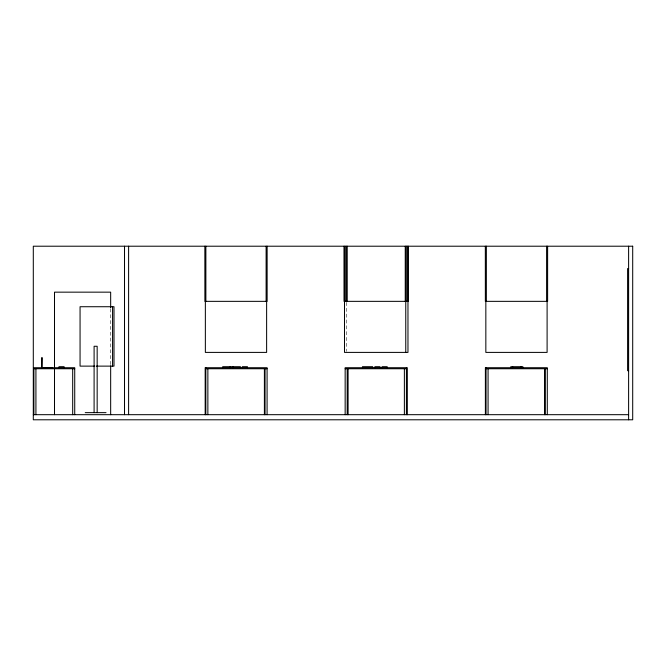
<?xml version="1.0" encoding="UTF-8"?>
<svg xmlns="http://www.w3.org/2000/svg" width="666" height="666" viewBox="0 0 666 666"><rect width="100%" height="100%" fill="white"/><g stroke="black" fill="none" stroke-linecap="round" stroke-linejoin="round"><path stroke-width="0.5" stroke-dasharray="3.33 2.5" d="M346.711 302.372L346.711 351.382M110.664 308.774L110.664 364.843"/><path stroke-width="1" d="M628.612 268.581L627.597 268.581L627.597 370.687L628.612 370.687M94.705 366.125L80.062 366.125L80.062 306.726L113.994 306.726L113.994 366.125L96.304 366.125M41.966 367.515L52.173 367.715M33.883 368.739L74.725 368.739M205.819 368.739L267.083 368.739M345.155 368.739L406.418 368.739M486.03 368.739L547.294 368.739M85.24 412.645L106.027 412.645M33.3 414.685L628.612 414.685M628.612 246.212L628.612 419.788M547.618 246.212L547.618 301.348L485.364 301.348L485.331 246.212M547.294 414.685L547.294 367.715L485.381 367.715L485.381 414.685M547.102 301.348L547.102 352.397L485.839 352.397L485.839 301.348M546.595 246.212L546.595 301.348M545.246 368.739L545.246 414.685M544.605 368.739L544.605 414.685M522.86 367.715L522.86 366.691L510.797 366.691L510.797 367.715M521.003 366.691L521.003 367.715M512.645 366.691L512.645 367.715M488.07 368.739L488.07 414.685M486.355 246.212L486.355 301.348M486.03 367.715L486.03 414.685M408.483 246.212L408.483 301.348L344.022 301.348L343.989 246.212M407.967 301.348L407.967 352.397L344.497 352.397L344.497 301.348M407.459 246.212L407.459 301.348M407.309 414.685L407.309 367.715L345.155 367.715L345.155 414.685M406.418 367.715L406.418 414.685M406.268 246.212L406.268 301.348M405.76 301.348L405.76 352.397M405.253 246.212L405.253 301.348M404.379 368.739L404.379 414.685M387.179 367.715L387.179 366.691L382.076 366.691L382.076 367.715M380.003 367.715L380.003 366.691L374.891 366.691L374.891 367.715M372.669 367.715L372.669 366.691L362.462 366.691L362.462 367.715M348.093 368.739L348.093 414.685M347.219 246.212L347.219 301.348M347.202 368.739L347.202 414.685M346.195 246.212L346.195 301.348M345.005 246.212L345.005 301.348M267.133 246.212L267.133 301.348L204.887 301.348L204.853 246.212M267.083 414.685L267.083 367.715L205.178 367.715L205.178 414.685M266.625 301.348L266.625 352.397L205.361 352.397L205.361 301.348M266.117 246.212L266.117 301.348M265.043 368.739L265.043 414.685M264.394 368.739L264.394 414.685M247.427 367.715L247.427 366.691L242.316 366.691L242.316 367.715M240.409 367.715L240.409 366.691L222.702 366.691L222.702 367.715M232.917 366.691L232.917 367.715M230.203 366.691L230.203 367.715M207.867 368.739L207.867 414.685M205.869 246.212L205.869 301.348M205.819 367.715L205.819 414.685M128.605 246.212L128.605 414.685M124.517 246.212L124.517 414.685M112.554 306.726L112.554 366.125M110.664 307.734L110.664 292.158L54.504 292.158L54.504 414.685M110.664 365.884L110.664 414.685M97.161 412.645L97.161 346.27L94.106 346.27L94.097 412.645M74.725 414.685L74.725 367.715L33.883 367.715L33.883 414.685M72.686 368.739L72.686 414.685M64.094 367.715L64.094 366.691L58.983 366.691L58.983 367.715M41.966 367.715L41.966 357.509L41.758 367.715M35.922 368.739L35.922 414.685M632.7 246.212L33.3 246.212L33.3 419.788L632.7 419.788L632.7 246.212"/></g></svg>
